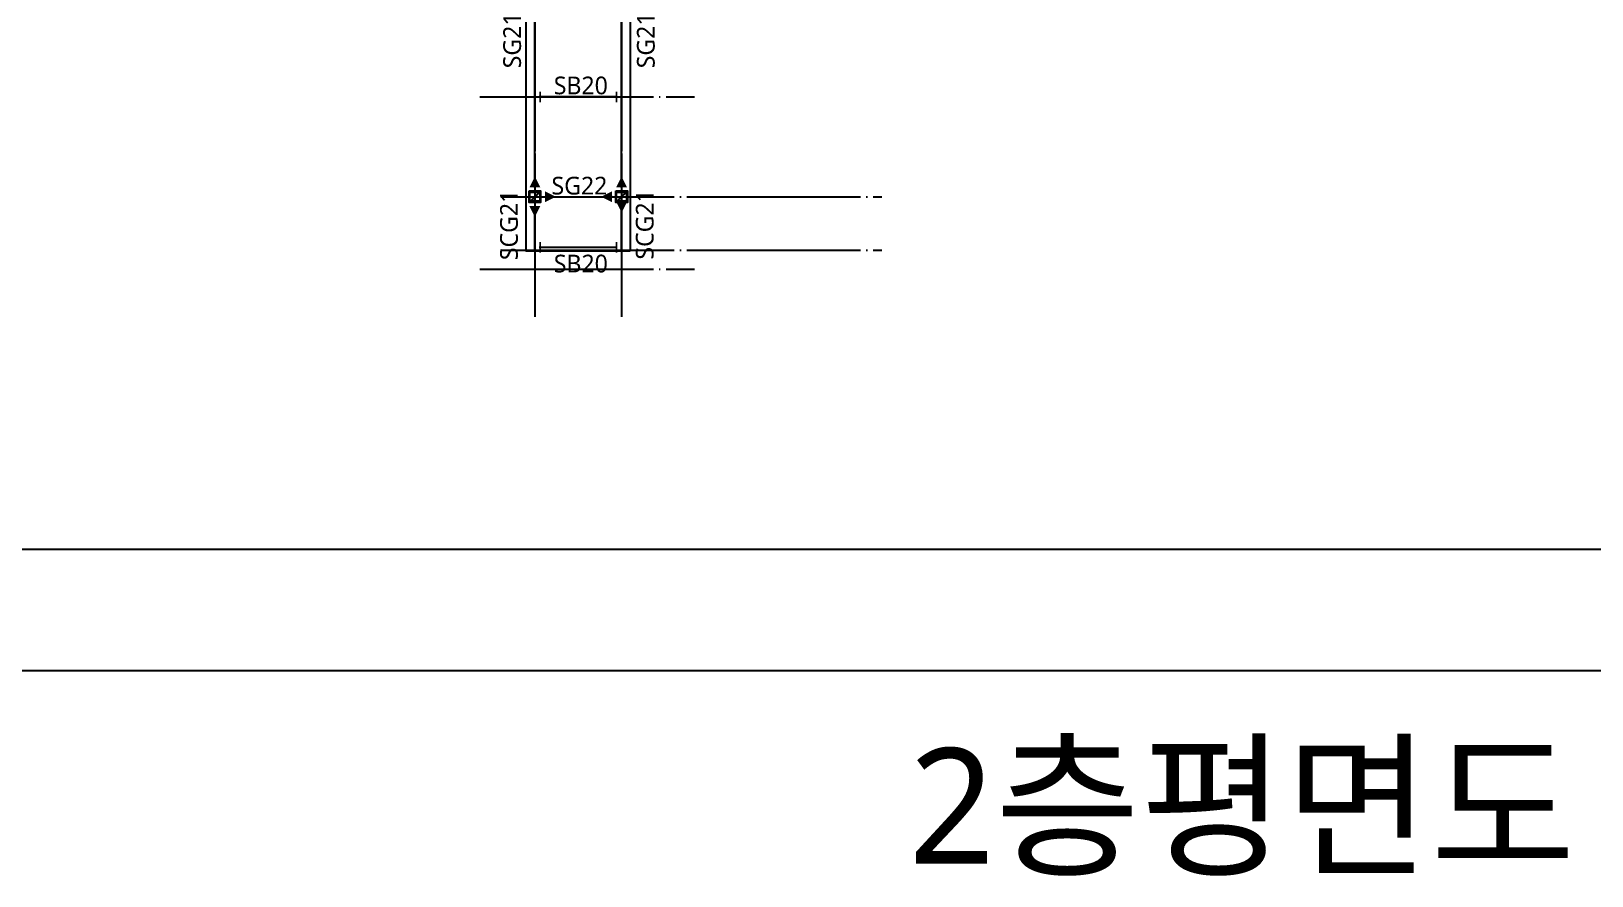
# Model space of a CAD drawing. Header units: millimetres. Extents: x -734060 to 504600, y -7739 to 118800.
# Drawn here: x 256284 to 310251, y -7086 to 22125 of the extents above; entities that cross this region are included whole.
import ezdxf
from ezdxf.enums import TextEntityAlignment as Align

# ---------------------------------------------------------------- set-up
doc = ezdxf.new("R2010")
doc.units = ezdxf.units.MM
doc.header["$LTSCALE"] = 200
doc.linetypes.add('CEN-GAUN', pattern=[32.2, 30, -1, 0.2, -1])
doc.layers.get('DEFPOINTS').update_dxf_attribs({"color": 137})
for name, color, linetype in [('0-S-col', 4, 'Continuous'), ('CEN', 1, 'CEN-GAUN'), ('S-STG', 4, 'Continuous'), ('Slab Line', 7, 'Continuous'), ('WALL-D', 3, 'Continuous'), ('Z-STL-BEAM', 6, 'Continuous')]:
    doc.layers.add(name, color=color, linetype=linetype)
doc.styles.add('ROMANS', font='malgun.ttf')
doc.styles.get("Standard").update_dxf_attribs({"font": 'malgun.ttf'})
doc.styles.add('스타일1', font='malgun.ttf')
doc.styles.add('휘츠', font='malgun.ttf')
doc.dimstyles.new('STL-MOM-150', dxfattribs={"dimscale": 150, "dimtxt": 3, "dimasz": 1, "dimexe": 1.25, "dimexo": 0.625, "dimgap": 1.5, "dimtad": 1, "dimtxsty": 'ROMANS', "dimblk": 'DOT_MOM', "dimcen": 0, "dimse1": 1, "dimse2": 1, "dimclrt": 2, "dimadec": 0, "dimazin": 0, "dimtfac": 1, "dimtmove": 2, "dimatfit": 3, "dimfxl": 1.25, "dimarcsym": 0})

# ---------------------------------------------------------------- blocks, each defined once
blk = doc.blocks.new('x-stu-2Fcol')
at = {"layer": '0-S-col'}
for points in [[(63825, -69675), (64175, -69675), (64175, -69656), (64025, -69656, -0.414214), (64006, -69637), (64006, -69363, -0.414214), (64025, -69344), (64175, -69344), (64175, -69325), (63825, -69325), (63825, -69344), (63975, -69344, -0.414214), (63994, -69363), (63994, -69637, -0.414214), (63975, -69656), (63825, -69656)], [(66825, -69675), (67175, -69675), (67175, -69656), (67025, -69656, -0.414214), (67006, -69637), (67006, -69363, -0.414214), (67025, -69344), (67175, -69344), (67175, -69325), (66825, -69325), (66825, -69344), (66975, -69344, -0.414214), (66994, -69363), (66994, -69637, -0.414214), (66975, -69656), (66825, -69656)]]:
    blk.add_lwpolyline(points, format="xyb", close=True, dxfattribs=at)
at = {"layer": 'DEFPOINTS'}
for p, q in [((63825, -69675), (64175, -69325)), ((66825, -69675), (67175, -69325))]:
    blk.add_line(p, q, dxfattribs=at)
for points in [[(63800, -69300), (64200, -69300), (64200, -69700), (63800, -69700)], [(63825, -69325), (64175, -69325), (64175, -69675), (63825, -69675)], [(66800, -69300), (67200, -69300), (67200, -69700), (66800, -69700)], [(66825, -69325), (67175, -69325), (67175, -69675), (66825, -69675)]]:
    blk.add_lwpolyline(points, close=True, dxfattribs=at)
at = {"layer": 'DEFPOINTS', "style": '스타일1'}
for s, p in [('S-SC21', (63893, -69594)), ('350X350X12X19', (63920, -69643)), ('S-SC21', (66893, -69594)), ('350X350X12X19', (66920, -69643))]:
    blk.add_text(s, height=35, rotation=45, dxfattribs=at).set_placement(p)
blk = doc.blocks.new('sheet-line')
at = {"layer": 'DEFPOINTS'}
blk.add_lwpolyline([(168200, -356400), (0, -356400), (0, -237600), (168200, -237600)], close=True, dxfattribs=at)
blk = doc.blocks.new('DOT_MOM')
at = {"color": 0}
blk.add_lwpolyline([(-3.5, 0, 0, 2.5, 0), (-1, 0, 2.5, 2.5, 0)], format="xyseb", dxfattribs=at)
blk = doc.blocks.new('*D124')
at = {"layer": 'DEFPOINTS', "color": 0, "transparency": 16777216}
for p in [(273700, 26575), (273700, 26575), (273700, 16575)]:
    blk.add_point(p, dxfattribs=at)
at = {"layer": 'S-STG', "lineweight": -2, "transparency": 16777216}
blk.add_line((273700, 16725), (273700, 26425), dxfattribs=at)
at = {"layer": 'S-STG', "lineweight": -2, "transparency": 16777216, "xscale": 150, "yscale": 150, "zscale": 150}
for p, rotation in [((273700, 26575), 90), ((273700, 16575), 270)]:
    blk.add_blockref('DOT_MOM', p, dxfattribs=dict(at, rotation=rotation))
at = {"layer": 'S-STG', "color": 4, "transparency": 16777216, "insert": (272918, 21808), "char_height": 875, "attachment_point": 5, "rotation": 90, "style": '휘츠'}
blk.add_mtext('{\\H0.7x;SG21}', dxfattribs=at)
blk = doc.blocks.new('*D130')
at = {"layer": 'DEFPOINTS', "color": 0, "transparency": 16777216}
for p in [(273897, 16400), (276521, 16400), (276521, 16400)]:
    blk.add_point(p, dxfattribs=at)
at = {"layer": 'S-STG', "lineweight": -2, "transparency": 16777216}
for p, q in [((274047, 16400), (274221, 16400)), ((276371, 16400), (276263, 16400))]:
    blk.add_line(p, q, dxfattribs=at)
at = {"layer": 'S-STG', "lineweight": -2, "transparency": 16777216, "xscale": 150, "yscale": 150, "zscale": 150, "rotation": 180}
blk.add_blockref('DOT_MOM', (273897, 16400), dxfattribs=at)
at = {"layer": 'S-STG', "lineweight": -2, "transparency": 16777216, "xscale": 150, "yscale": 150, "zscale": 150}
blk.add_blockref('DOT_MOM', (276521, 16400), dxfattribs=at)
at = {"layer": 'S-STG', "color": 4, "transparency": 16777216, "insert": (275242, 16780), "char_height": 875, "attachment_point": 5, "style": '휘츠'}
blk.add_mtext('{\\H0.7x;SG22}', dxfattribs=at)
blk = doc.blocks.new('*D132')
at = {"layer": 'DEFPOINTS', "color": 0, "transparency": 16777216}
for p in [(273700, 16225), (273700, 16225), (273700, 14550)]:
    blk.add_point(p, dxfattribs=at)
at = {"layer": 'S-STG', "lineweight": -2, "transparency": 16777216}
blk.add_line((273700, 14550), (273700, 16075), dxfattribs=at)
at = {"layer": 'S-STG', "lineweight": -2, "transparency": 16777216, "xscale": 150, "yscale": 150, "zscale": 150, "rotation": 90}
blk.add_blockref('DOT_MOM', (273700, 16225), dxfattribs=at)
at = {"layer": 'S-STG', "color": 4, "transparency": 16777216, "insert": (272809, 15425), "char_height": 875, "attachment_point": 5, "rotation": 90, "style": '휘츠'}
blk.add_mtext('{\\H0.7x;SCG21}', dxfattribs=at)
blk = doc.blocks.new('_None')
blk = doc.blocks.new('*D136')
at = {"layer": 'DEFPOINTS', "color": 0, "transparency": 16777216}
for p in [(276700, 26575), (276700, 26575), (276700, 16575)]:
    blk.add_point(p, dxfattribs=at)
at = {"layer": 'S-STG', "lineweight": -2, "transparency": 16777216}
blk.add_line((276700, 16725), (276700, 26425), dxfattribs=at)
at = {"layer": 'S-STG', "lineweight": -2, "transparency": 16777216, "xscale": 150, "yscale": 150, "zscale": 150}
for p, rotation in [((276700, 26575), 90), ((276700, 16575), 270)]:
    blk.add_blockref('DOT_MOM', p, dxfattribs=dict(at, rotation=rotation))
at = {"layer": 'S-STG', "color": 4, "transparency": 16777216, "insert": (277541, 21808), "char_height": 875, "attachment_point": 5, "rotation": 90, "style": '휘츠'}
blk.add_mtext('{\\H0.7x;SG21}', dxfattribs=at)
blk = doc.blocks.new('*D140')
at = {"layer": 'DEFPOINTS', "color": 0, "transparency": 16777216}
for p in [(276700, 16375), (276700, 16375), (276700, 14550)]:
    blk.add_point(p, dxfattribs=at)
at = {"layer": 'S-STG', "lineweight": -2, "transparency": 16777216}
blk.add_line((276700, 14550), (276700, 16225), dxfattribs=at)
at = {"layer": 'S-STG', "lineweight": -2, "transparency": 16777216, "xscale": 150, "yscale": 150, "zscale": 150, "rotation": 90}
blk.add_blockref('DOT_MOM', (276700, 16375), dxfattribs=at)
at = {"layer": 'S-STG', "color": 4, "transparency": 16777216, "insert": (277503, 15444), "char_height": 875, "attachment_point": 5, "rotation": 90, "style": '휘츠'}
blk.add_mtext('{\\H0.7x;SCG21}', dxfattribs=at)
blk = doc.blocks.new('DOT_PIN')
at = {"layer": 'Z-STL-BEAM', "ltscale": 0.4, "const_width": 0.4}
blk.add_lwpolyline([(-1.2, 1.2), (-1.2, -1.2)], dxfattribs=at)
blk = doc.blocks.new('*D144')
at = {"layer": 'DEFPOINTS', "color": 0, "ltscale": 0.4, "transparency": 16777216}
for p in [(273700, 14650), (273700, 14650), (276700, 14650)]:
    blk.add_point(p, dxfattribs=at)
at = {"layer": 'Z-STL-BEAM', "lineweight": -2, "ltscale": 0.4, "transparency": 16777216}
blk.add_line((276550, 14650), (273850, 14650), dxfattribs=at)
at = {"layer": 'Z-STL-BEAM', "lineweight": -2, "ltscale": 0.4, "transparency": 16777216, "xscale": 150, "yscale": 150, "zscale": 150, "rotation": 180}
blk.add_blockref('DOT_PIN', (273700, 14650), dxfattribs=at)
at = {"layer": 'Z-STL-BEAM', "lineweight": -2, "ltscale": 0.4, "transparency": 16777216, "xscale": 150, "yscale": 150, "zscale": 150}
blk.add_blockref('DOT_PIN', (276700, 14650), dxfattribs=at)
at = {"layer": 'Z-STL-BEAM', "color": 2, "ltscale": 0.4, "transparency": 16777216, "insert": (275290, 14085), "char_height": 875, "attachment_point": 5, "style": '휘츠'}
blk.add_mtext('{\\H0.7x;SB20}', dxfattribs=at)
blk = doc.blocks.new('*D154')
at = {"layer": 'DEFPOINTS', "color": 0, "ltscale": 0.4, "transparency": 16777216}
for p in [(273700, 19850), (273700, 19850), (276700, 19850)]:
    blk.add_point(p, dxfattribs=at)
at = {"layer": 'Z-STL-BEAM', "lineweight": -2, "ltscale": 0.4, "transparency": 16777216}
blk.add_line((276550, 19850), (273850, 19850), dxfattribs=at)
at = {"layer": 'Z-STL-BEAM', "lineweight": -2, "ltscale": 0.4, "transparency": 16777216, "xscale": 150, "yscale": 150, "zscale": 150, "rotation": 180}
blk.add_blockref('DOT_PIN', (273700, 19850), dxfattribs=at)
at = {"layer": 'Z-STL-BEAM', "lineweight": -2, "ltscale": 0.4, "transparency": 16777216, "xscale": 150, "yscale": 150, "zscale": 150}
blk.add_blockref('DOT_PIN', (276700, 19850), dxfattribs=at)
at = {"layer": 'Z-STL-BEAM', "color": 2, "ltscale": 0.4, "transparency": 16777216, "insert": (275290, 20246), "char_height": 875, "attachment_point": 5, "style": '휘츠'}
blk.add_mtext('{\\H0.7x;SB20}', dxfattribs=at)

msp = doc.modelspace()

# ---------------------------------------------------------------- linework, layer by layer
at = {"layer": 'CEN'}
for p, q in [((273700, 43658.751), (273700, 12243.645)), ((273700, 43293.824), (273700, 13164.347)), ((276700, 43658.751), (276700, 12243.645)), ((276700, 43293.824), (276700, 13164.347)), ((271797.958, 19850), (279223.372, 19850)), ((272518.793, 16400), (285700, 16400)), ((272518.793, 14550), (285700, 14550)), ((271797.958, 13900), (279223.372, 13900))]:
    msp.add_line(p, q, dxfattribs=at)
at = {"layer": 'DEFPOINTS'}
msp.add_lwpolyline([(177500, 114600), (314900, 114600), (314900, 4200), (177500, 4200)], close=True, dxfattribs=at)
at = {"layer": 'Slab Line'}
msp.add_lwpolyline([(277000, 14520), (273400, 14520), (273400, 42415), (277000, 42415)], close=True, dxfattribs=at)

# ---------------------------------------------------------------- block references
msp.add_blockref('x-stu-2Fcol', (209700, 85900))
at = {"layer": 'WALL-D'}
msp.add_blockref('sheet-line', (168200, 356400), dxfattribs=at)

# ---------------------------------------------------------------- texts
at = {"layer": 'DEFPOINTS'}
msp.add_text('2층평면도', height=4000, dxfattribs=at).set_placement((298159.877, -4671.786), align=Align.MIDDLE_CENTER)

# ---------------------------------------------------------------- dimensions: what is measured, and where the dimension line sits
at = {"layer": 'S-STG'}
for base, p1, p2, text, override, picture, middle in [((273700, 26575), (273700, 16575), (273700, 26575), '{\\H0.7x;SG21}', {"dimscale": 0, "dimtxt": 875, "dimasz": 150, "dimexe": 156.25, "dimexo": 78.125, "dimgap": 75, "dimtxsty": '휘츠', "dimcen": 0, "dimclrd": 256, "dimclrt": 4, "dimtix": 0, "dimtofl": 1, "dimtmove": 2, "dimatfit": 3}, '*D124', (272918, 21807.539)), ((276700, 26575), (276700, 16575), (276700, 26575), '{\\H0.7x;SG21}', {"dimscale": 0, "dimtxt": 875, "dimasz": 150, "dimexe": 156.25, "dimexo": 78.125, "dimgap": 75, "dimtxsty": '휘츠', "dimcen": 0, "dimclrd": 256, "dimclrt": 4, "dimtix": 0, "dimtofl": 1, "dimtmove": 2, "dimatfit": 3}, '*D136', (277541.38, 21807.539)), ((273700, 16225), (273700, 14550), (273700, 16225), '{\\H0.7x;SCG21}', {"dimscale": 0, "dimtxt": 875, "dimasz": 150, "dimexe": 156.25, "dimexo": 78.125, "dimgap": 75, "dimtxsty": '휘츠', "dimblk1": 'None', "dimblk2": 'DOT_MOM', "dimsah": 1, "dimclrd": 256, "dimclrt": 4, "dimtix": 0, "dimtofl": 1, "dimtmove": 2, "dimatfit": 3}, '*D132', (272808.968, 15424.72)), ((276700, 16375), (276700, 14550), (276700, 16375), '{\\H0.7x;SCG21}', {"dimscale": 0, "dimtxt": 875, "dimasz": 150, "dimexe": 156.25, "dimexo": 78.125, "dimgap": 75, "dimtxsty": '휘츠', "dimblk1": 'None', "dimblk2": 'DOT_MOM', "dimsah": 1, "dimclrd": 256, "dimclrt": 4, "dimtix": 0, "dimtofl": 1, "dimtmove": 2, "dimatfit": 3}, '*D140', (277503.425, 15443.841))]:
    dim = msp.add_linear_dim(base=base, p1=p1, p2=p2, angle=90, text=text, dimstyle='STL-MOM-150', override=override, dxfattribs=at)
    dim.commit()
    dim.dimension.update_dxf_attribs({"geometry": picture, "text_midpoint": middle, "dimtype": 160})
dim = msp.add_linear_dim(base=(276521.197, 16400), p1=(273897.499, 16400), p2=(276521.197, 16400), text='{\\H0.7x;SG22}', dimstyle='STL-MOM-150', override={"dimscale": 0, "dimtxt": 875, "dimasz": 150, "dimexe": 156.25, "dimexo": 78.125, "dimgap": 75, "dimtxsty": '휘츠', "dimcen": 0, "dimclrd": 256, "dimclrt": 4, "dimtix": 0, "dimtofl": 1, "dimtmove": 2, "dimatfit": 3}, dxfattribs=at)
dim.commit()
dim.dimension.update_dxf_attribs({"geometry": '*D130', "text_midpoint": (275242.049, 16780.447), "dimtype": 160})
at = {"layer": 'Z-STL-BEAM', "ltscale": 0.4}
for base, p1, p2, picture, middle in [((273700, 19850), (276700, 19850), (273700, 19850), '*D154', (275290.007, 20246.306)), ((273700, 14650), (276700, 14650), (273700, 14650), '*D144', (275290.007, 14084.549))]:
    dim = msp.add_linear_dim(base=base, p1=p1, p2=p2, angle=180, text='{\\H0.7x;SB20}', dimstyle='STL-MOM-150', override={"dimscale": 0, "dimtxt": 875, "dimasz": 150, "dimexe": 156.25, "dimexo": 78.125, "dimgap": 75, "dimtxsty": '휘츠', "dimblk1": 'DOT_PIN', "dimblk2": 'DOT_PIN', "dimsah": 1, "dimcen": 0, "dimclrd": 256, "dimtix": 0, "dimtofl": 1, "dimtmove": 2, "dimatfit": 3}, dxfattribs=at)
    dim.commit()
    dim.dimension.update_dxf_attribs({"geometry": picture, "text_midpoint": middle, "dimtype": 160})

doc.saveas('drawing.dxf')
